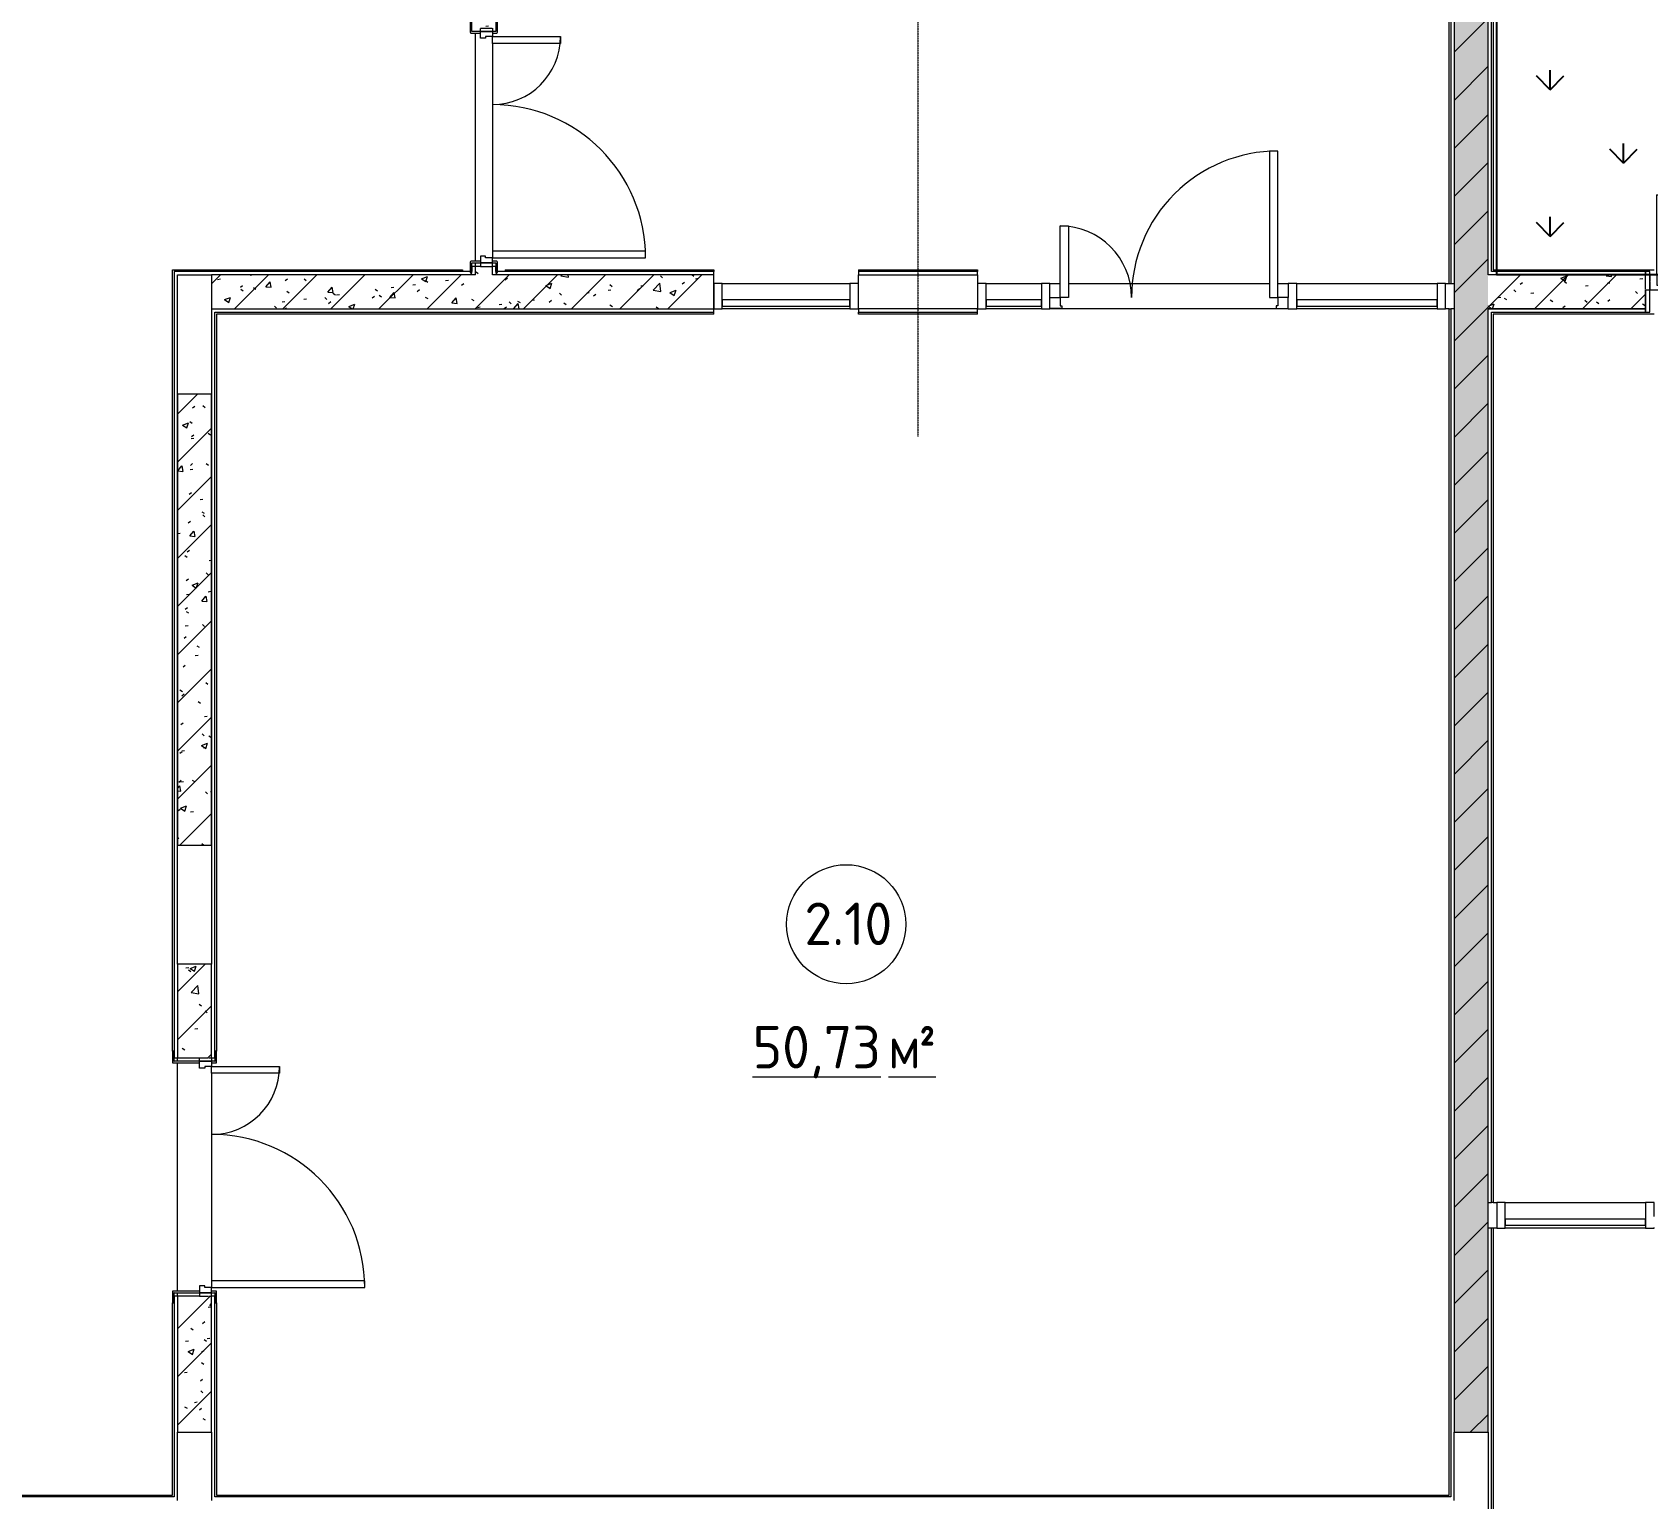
# Model space of a CAD drawing. Header units: millimetres. Extents: x -584918 to 2941280, y 3000189 to 4229862.
# Drawn here: x -451409 to -441919, y 3852120 to 3860735 of the extents above; entities that cross this region are included whole.
import ezdxf

# ---------------------------------------------------------------- set-up
doc = ezdxf.new("R2010")
doc.units = ezdxf.units.MM
doc.linetypes.add('ASVP_Невидимые', pattern=[5, 3, -2])
doc.linetypes.add('ASVP_Осевая', pattern=[14, 10, -2, 0, -2])
for name, color, linetype, lineweight in [('Витраж', 7, 'Continuous', 0), ('Двери', 7, 'Continuous', 0), ('Линии', 7, 'Continuous', 0), ('Марки помещений', 7, 'Continuous', 0), ('Обобщенные модели', 7, 'Continuous', 0), ('Панели витража', 7, 'Continuous', 0), ('Перекрытие', 7, 'Continuous', 0), ('Стены внутренние', 7, 'Continuous', 0), ('Стены несущие', 7, 'Continuous', 0), ('Стены отделка', 7, 'Continuous', 0), ('экспертиза условные обозначения', 1, 'Continuous', 0)]:
    doc.layers.add(name, color=color, linetype=linetype, lineweight=lineweight)
doc.styles.add('GOST Common_2', font='', dxfattribs={"height": 500})
doc.styles.add('GOST Common_3', font='', dxfattribs={"width": 0.9, "height": 500})
doc.styles.get('GOST Common_2').set_extended_font_data('GOST Common')
doc.styles.get('GOST Common_3').set_extended_font_data('GOST Common')
pattern_1 = [(45, (-445536.98, 3844560.27), (-141.4214, 141.4214), [])]
pattern_2 = [(50, (-445536.98, 3844560.27), (364.368, -31.8783), [38.1, -419.1]), (355, (-445536.98, 3844560.27), (-70.486, 382.113), [30.48, -335.28]), (100.451, (-445506.6, 3844557.6), (293.885, 350.2334), [32.38, -356.18]), (46.184, (-445537, 3844661.87), (542.158, -84.086), [57.15, -628.65]), (96.636, (-445491.8, 3844654.86), (474.805, 494.855), [48.57, -534.27]), (351.184, (-445537, 3844661.87), (474.81, 494.85), [45.72, -502.92]), (21, (-445486.18, 3844636.47), (303.2285, -204.5305), [38.1, -419.1]), (326, (-445486.18, 3844636.47), (123.604, 368.376), [30.48, -335.28]), (71.451, (-445460.9, 3844619.42), (426.834, 163.843), [32.38, -356.18]), (37.5, (-445536.98, 3844560.27), (6.17665, 169.11015), [16.764, -314.452, 16.764, -323.596, -336.55]), (37.5, (-445536.98, 3844560.27), (6.17665, 169.11015), [-671.576, 16.764, -319.786]), (7.5, (-445536.98, 3844560.27), (133.6389, 200.3615), [16.764, -177.292, 16.764, -306.832, -128.27]), (7.5, (-445536.98, 3844560.27), (133.6389, 200.3615), [-517.652, 16.764, -111.506]), (327.5, (-445650.27, 3844560.27), (271.1818, -11.4584), [16.764, -110.236, 16.764, -379.476, -525.78]), (327.5, (-445650.27, 3844560.27), (271.1818, -11.4584), [-523.24, 16.764, -509.016]), (317.5, (-445701.07, 3844560.27), (296.2585, 50.8528), [16.764, -148.336, 16.764, -246.38, -373.38]), (317.5, (-445701.07, 3844560.27), (296.2585, 50.8528), [-428.244, 16.764, -356.616])]

# ---------------------------------------------------------------- blocks, each defined once
blk = doc.blocks.new('ASVP_ДверьПротивопожарнаяСтальная_2 полотна - EI15 1370х2000h_полотна_ Г Л _1250 в свету_-6392377-АР Этаж 02')
at = {"layer": 'Двери', "lineweight": 18}
for p, q in [((685, 1000), (625, 1000)), ((625, 1000), (625, 100)), ((685, 100), (685, 1000)), ((-685, 570), (-625, 570)), ((-685, 100), (-685, 570)), ((-625, 570), (-625, 100)), ((-725, 100), (-685, 100)), ((-725, 10), (-725, 100)), ((-625, 100), (-685, 100)), ((-685, 100), (-685, 40)), ((625, 100), (685, 100)), ((725, 100), (685, 100)), ((685, 100), (685, 40)), ((725, 10), (725, 100)), ((-670, 10), (-725, 10)), ((-685, 40), (-670, 40)), ((-670, 40), (-670, 10)), ((685, 40), (670, 40)), ((670, 40), (670, 10)), ((670, 10), (725, 10))]:
    blk.add_line(p, q, dxfattribs=at)
at = {"layer": 'Двери', "linetype": 'ASVP_Невидимые', "lineweight": 18}
for p, q in [((-750, 100), (-725, 100)), ((-750, 10), (-750, 100)), ((-725, 100), (-725, 10)), ((750, 100), (725, 100)), ((725, 100), (725, 10)), ((750, 10), (750, 100)), ((-725, 10), (-750, 10)), ((725, 10), (750, 10))]:
    blk.add_line(p, q, dxfattribs=at)
at = {"layer": 'Двери'}
for centre, radius, start, end in [((685, 100), 900, 90, 180), ((-685, 100), 470, 360, 90)]:
    blk.add_arc(centre, radius, start, end, dxfattribs=at)
blk = doc.blocks.new('ASVP_ДверьДеревянная_2 полотна - Межкомнатная 1300х2000h_полотна_ Г Л _1220 в свету_-7189999-АР Этаж 02')
at = {"layer": 'Двери', "lineweight": 18}
for p, q in [((650, 1000), (610, 1000)), ((610, 1000), (610, 100)), ((650, 100), (650, 1000)), ((-650, 500), (-610, 500)), ((-650, 100), (-650, 500)), ((-610, 500), (-610, 100)), ((-680, 100), (-650, 100)), ((-680, 30), (-680, 100)), ((-610, 100), (-650, 100)), ((-650, 100), (-650, 60)), ((610, 100), (650, 100)), ((680, 100), (650, 100)), ((650, 100), (650, 60)), ((680, 30), (680, 100)), ((-640, 30), (-680, 30)), ((-650, 60), (-640, 60)), ((-640, 60), (-640, 30)), ((650, 60), (640, 60)), ((640, 60), (640, 30)), ((640, 30), (680, 30))]:
    blk.add_line(p, q, dxfattribs=at)
at = {"layer": 'Двери', "linetype": 'ASVP_Невидимые', "lineweight": 18}
for p, q in [((-700, 100), (-680, 100)), ((-700, 30), (-700, 100)), ((-680, 100), (-680, 30)), ((700, 100), (680, 100)), ((680, 100), (680, 30)), ((700, 30), (700, 100)), ((-680, 30), (-700, 30)), ((680, 30), (700, 30))]:
    blk.add_line(p, q, dxfattribs=at)
at = {"layer": 'Двери'}
for centre, radius, start, end in [((650, 100), 900, 90, 180), ((-650, 100), 400, 360, 90)]:
    blk.add_arc(centre, radius, start, end, dxfattribs=at)
blk = doc.blocks.new('ASVP_НАЛИЧНИК МДФ_Двери - Наличник дверной МДФ-7405303-АР Этаж 02')
at = {"layer": 'Обобщенные модели'}
for p, q in [((-680, 150), (-680, -1)), ((-670, -5), (-670, 150)), ((670, 150), (670, -5)), ((680, -1), (680, 150)), ((-681, 0), (-740, 0)), ((-740, 0), (-740, -5)), ((-681, -1), (-681, 0)), ((740, 0), (681, 0)), ((681, 0), (681, -1)), ((740, -5), (740, 0)), ((-735, -10), (-675, -10)), ((-680, -1), (-681, -1)), ((675, -10), (735, -10)), ((681, -1), (680, -1))]:
    blk.add_line(p, q, dxfattribs=at)
for centre, start, end in [((-735, -5), 180, 270), ((-675, -5), 270, 360), ((675, -5), 180, 270), ((735, -5), 270, 360)]:
    blk.add_arc(centre, 5, start, end, dxfattribs=at)
blk = doc.blocks.new('ASVP_НАЛИЧНИК МДФ_Двери - Наличник дверной МДФ-7488626-АР Этаж 02')
at = {"layer": 'Обобщенные модели'}
for p, q in [((-681, 0), (-740, 0)), ((-740, 0), (-740, -5)), ((-681, -1), (-681, 0)), ((-680, 20), (-680, -1)), ((-670, -5), (-670, 20)), ((670, 20), (670, -5)), ((680, -1), (680, 20)), ((740, 0), (681, 0)), ((681, 0), (681, -1)), ((740, -5), (740, 0)), ((-735, -10), (-675, -10)), ((-680, -1), (-681, -1)), ((675, -10), (735, -10)), ((681, -1), (680, -1))]:
    blk.add_line(p, q, dxfattribs=at)
for centre, start, end in [((-735, -5), 180, 270), ((-675, -5), 270, 360), ((675, -5), 180, 270), ((735, -5), 270, 360)]:
    blk.add_arc(centre, 5, start, end, dxfattribs=at)
blk = doc.blocks.new('ASVP_ДверьДеревянная_2 полотна - Межкомнатная 1300х2000h_полотна_ Г Л _1220 в свету_-7531502-АР Этаж 02')
at = {"layer": 'Двери', "lineweight": 18}
for p, q in [((650, 950), (610, 950)), ((610, 950), (610, 50)), ((650, 50), (650, 950)), ((-650, 450), (-610, 450)), ((-650, 50), (-650, 450)), ((-610, 450), (-610, 50)), ((-680, 50), (-650, 50)), ((-680, -20), (-680, 50)), ((-610, 50), (-650, 50)), ((-650, 50), (-650, 10)), ((-650, 10), (-640, 10)), ((-640, 10), (-640, -20)), ((610, 50), (650, 50)), ((650, 10), (640, 10)), ((640, 10), (640, -20)), ((680, 50), (650, 50)), ((650, 50), (650, 10)), ((680, -20), (680, 50)), ((-640, -20), (-680, -20)), ((640, -20), (680, -20))]:
    blk.add_line(p, q, dxfattribs=at)
at = {"layer": 'Двери', "linetype": 'ASVP_Невидимые', "lineweight": 18}
for p, q in [((-700, 50), (-680, 50)), ((-700, -20), (-700, 50)), ((-680, 50), (-680, -20)), ((700, 50), (680, 50)), ((680, 50), (680, -20)), ((700, -20), (700, 50)), ((-680, -20), (-700, -20)), ((680, -20), (700, -20))]:
    blk.add_line(p, q, dxfattribs=at)
at = {"layer": 'Двери'}
for centre, radius, start, end in [((650, 50), 900, 90, 180), ((-650, 50), 400, 360, 90)]:
    blk.add_arc(centre, radius, start, end, dxfattribs=at)
blk = doc.blocks.new('ASVP_НАЛИЧНИК МДФ_Двери - Наличник дверной МДФ-V57-АР Этаж 02')
at = {"layer": 'Обобщенные модели'}
for p, q in [((-681, 0), (-740, 0)), ((-740, 0), (-740, -5)), ((-681, -1), (-681, 0)), ((-680, 50), (-680, -1)), ((-670, -5), (-670, 50)), ((670, 50), (670, -5)), ((680, -1), (680, 50)), ((740, 0), (681, 0)), ((681, 0), (681, -1)), ((740, -5), (740, 0)), ((-735, -10), (-675, -10)), ((-680, -1), (-681, -1)), ((675, -10), (735, -10)), ((681, -1), (680, -1))]:
    blk.add_line(p, q, dxfattribs=at)
for centre, start, end in [((-735, -5), 180, 270), ((-675, -5), 270, 360), ((675, -5), 180, 270), ((735, -5), 270, 360)]:
    blk.add_arc(centre, 5, start, end, dxfattribs=at)
blk = doc.blocks.new('ASVP_НАЛИЧНИК МДФ_Двери - Наличник дверной МДФ-V58-АР Этаж 02')
at = {"layer": 'Обобщенные модели'}
for p, q in [((-681, 0), (-740, 0)), ((-740, 0), (-740, -5)), ((-681, -1), (-681, 0)), ((-680, 20), (-680, -1)), ((-670, -5), (-670, 20)), ((670, 20), (670, -5)), ((680, -1), (680, 20)), ((740, 0), (681, 0)), ((681, 0), (681, -1)), ((740, -5), (740, 0)), ((-735, -10), (-675, -10)), ((-680, -1), (-681, -1)), ((675, -10), (735, -10)), ((681, -1), (680, -1))]:
    blk.add_line(p, q, dxfattribs=at)
for centre, start, end in [((-735, -5), 180, 270), ((-675, -5), 270, 360), ((675, -5), 180, 270), ((735, -5), 270, 360)]:
    blk.add_arc(centre, 5, start, end, dxfattribs=at)
blk = doc.blocks.new('ASVP_ОТКОС_Оштукатуривание дверного откоса - Оштукатуривание дверного откоса-V71-АР Этаж 02')
at = {"layer": 'Обобщенные модели'}
for p, q in [((-750, 130), (-750, 0)), ((-725, 0), (-725, 130)), ((725, 130), (725, 0)), ((750, 0), (750, 130)), ((-750, 0), (-725, 0)), ((725, 0), (750, 0))]:
    blk.add_line(p, q, dxfattribs=at)
blk = doc.blocks.new('ASVP_ОТКОС_Оштукатуривание дверного откоса - Оштукатуривание дверного откоса-5741164-АР Этаж 02')
at = {"layer": 'Обобщенные модели'}
for p, q in [((-750, 20), (-750, 0)), ((-725, 0), (-725, 20)), ((725, 20), (725, 0)), ((725, 0), (750, 0)), ((750, 0), (750, 20)), ((-750, 0), (-725, 0))]:
    blk.add_line(p, q, dxfattribs=at)
blk = doc.blocks.new('Прямоугольный импост - 50х150 мм-6338301-АР Этаж 02')
at = {"layer": 'Витраж', "lineweight": 18}
for p, q in [((-50, 115), (0, 115)), ((-50, -35), (-50, 115)), ((0, 115), (0, -35)), ((0, -35), (-50, -35))]:
    blk.add_line(p, q, dxfattribs=at)
blk = doc.blocks.new('Прямоугольный импост - 50х150 мм-V15-АР Этаж 02')
at = {"layer": 'Витраж', "lineweight": 18}
for p, q in [((-25, 115), (25, 115)), ((-25, 32.5), (-25, 115)), ((25, 115), (25, -35)), ((-25, -35), (-25, -32.5)), ((25, -35), (-25, -35))]:
    blk.add_line(p, q, dxfattribs=at)
blk = doc.blocks.new('Системная панель - Cтеклопакет Двухкамерный_36 мм-7519705-АР Этаж 02')
at = {"layer": 'Панели витража', "lineweight": 18}
for p, q in [((412.5, 18), (-412.5, 18)), ((-412.5, 18), (-412.5, -18)), ((412.5, -18), (412.5, 18)), ((-412.5, -18), (412.5, -18))]:
    blk.add_line(p, q, dxfattribs=at)
blk = doc.blocks.new('Системная панель - Cтеклопакет Двухкамерный_36 мм-7512020-АР Этаж 02')
at = {"layer": 'Панели витража', "lineweight": 18}
for p, q in [((162.5, 18), (-162.5, 18)), ((-162.5, 18), (-162.5, -18)), ((162.5, -18), (162.5, 18)), ((-162.5, -18), (162.5, -18))]:
    blk.add_line(p, q, dxfattribs=at)
blk = doc.blocks.new('Прямоугольный импост - 50х150 мм-7511836-АР Этаж 02')
at = {"layer": 'Витраж', "lineweight": 18}
for p, q in [((-50, 35), (0, 35)), ((-50, -115), (-50, 35)), ((0, 35), (0, -115)), ((0, -115), (-50, -115))]:
    blk.add_line(p, q, dxfattribs=at)
blk = doc.blocks.new('Прямоугольный импост - 50х150 мм-7511829-АР Этаж 02')
at = {"layer": 'Витраж', "lineweight": 18}
for p, q in [((-25, 35), (25, 35)), ((-25, 32.5), (-25, 35)), ((25, 35), (25, -115)), ((-25, -115), (-25, -32.5)), ((25, -115), (-25, -115))]:
    blk.add_line(p, q, dxfattribs=at)
blk = doc.blocks.new('Системная панель - Cтеклопакет Двухкамерный_36 мм-7513032-АР Этаж 02')
at = {"layer": 'Панели витража', "lineweight": 18}
for p, q in [((412.5, 18), (-412.5, 18)), ((-412.5, 18), (-412.5, -18)), ((412.5, -18), (412.5, 18)), ((-412.5, -18), (412.5, -18))]:
    blk.add_line(p, q, dxfattribs=at)
blk = doc.blocks.new('Прямоугольный импост - 50х150 мм-7511842-АР Этаж 02')
at = {"layer": 'Витраж', "lineweight": 18}
for p, q in [((0, 35), (-50, 35)), ((-50, 35), (-50, -115)), ((0, -115), (0, 35)), ((-50, -115), (0, -115))]:
    blk.add_line(p, q, dxfattribs=at)
blk = doc.blocks.new('Системная панель - Cтеклопакет Двухкамерный_36 мм-7512026-АР Этаж 02')
at = {"layer": 'Панели витража', "lineweight": 18}
for p, q in [((375, 18), (-375, 18)), ((-375, 18), (-375, -18)), ((375, -18), (375, 18)), ((-375, -18), (375, -18))]:
    blk.add_line(p, q, dxfattribs=at)
blk = doc.blocks.new('ASVP_ДверьАлюминиеваяВитражная_2 полотна - Остекленная Внутренняя-7512029-АР Этаж 02')
at = {"layer": 'Двери', "lineweight": 18}
for p, q in [((-700, 32.5), (-700, -32.5)), ((-630, 32.5), (-700, 32.5)), ((-640, -32.5), (-640, 17.5)), ((-640, 17.5), (-630, 17.5)), ((-630, 17.5), (-630, 32.5)), ((630, 32.5), (700, 32.5)), ((630, 17.5), (630, 32.5)), ((640, 17.5), (630, 17.5)), ((640, -32.5), (640, 17.5)), ((700, 32.5), (700, -32.5)), ((-700, -32.5), (-640, -32.5)), ((-590, -32.5), (-640, -32.5)), ((-640, -32.5), (-640, -892.5)), ((-590, -892.5), (-590, -32.5)), ((590, -452.5), (590, -32.5)), ((590, -32.5), (640, -32.5)), ((640, -32.5), (640, -452.5)), ((700, -32.5), (640, -32.5)), ((640, -452.5), (590, -452.5)), ((-640, -892.5), (-590, -892.5))]:
    blk.add_line(p, q, dxfattribs=at)
at = {"layer": 'Двери'}
for centre, radius, start, end in [((-640, -32.5), 860, 270, 0), ((640, -32.5), 420, 180, 270)]:
    blk.add_arc(centre, radius, start, end, dxfattribs=at)
blk = doc.blocks.new('Прямоугольный импост - 50х150 мм-V75-АР Этаж 02')
at = {"layer": 'Витраж', "lineweight": 18}
for p, q in [((-25, 35), (25, 35)), ((-25, -115), (-25, 35)), ((25, 35), (25, 32.5)), ((25, -32.5), (25, -115)), ((25, -115), (-25, -115))]:
    blk.add_line(p, q, dxfattribs=at)
blk = doc.blocks.new('ASVP_Марка_Помещение_ДваЗначения - Номер Площадь-685795-АР Этаж 02')
at = {"layer": 'Марки помещений'}
blk.add_circle((0, 0), 3.5, dxfattribs=at)

msp = doc.modelspace()

# ---------------------------------------------------------------- hatches: boundary and pattern name
at = {"layer": 'Стены внутренние'}
h = msp.add_hatch(dxfattribs=at)
h.set_pattern_fill('FP_1', color=256, style=0, pattern_type=2)
h.set_pattern_definition(pattern_1)
h.paths.add_polyline_path([(-443056.082, 3852509.598), (-442856.082, 3852509.598), (-442856.082, 3861059.598), (-443056.082, 3861059.598), (-443056.082, 3855339.877)])
h.paths.add_polyline_path([(-442946.082, 3862559.598), (-442856.082, 3862559.598), (-442856.082, 3863059.598), (-443056.082, 3863059.598), (-443056.082, 3862559.598)])
h = msp.add_hatch(dxfattribs=at)
h.set_pattern_fill('FP_2', color=256, style=0, pattern_type=2)
h.set_pattern_definition(pattern_2)
h.paths.add_polyline_path([(-443056.082, 3852509.598), (-442856.082, 3852509.598), (-442856.082, 3861059.598), (-443056.082, 3861059.598), (-443056.082, 3855339.877)])
h.paths.add_polyline_path([(-442946.082, 3862559.598), (-442856.082, 3862559.598), (-442856.082, 3863059.598), (-443056.082, 3863059.598), (-443056.082, 3862559.598)])
h = msp.add_hatch(dxfattribs=at)
h.set_pattern_fill('FP_1', color=256, style=0, pattern_type=2)
h.set_pattern_definition(pattern_1)
h.paths.add_polyline_path([(-448806.082, 3859309.598), (-448706.082, 3859309.598), (-448706.082, 3859359.598), (-448806.082, 3859359.598), (-448806.082, 3859315.258)])
h.paths.add_polyline_path([(-448776.082, 3860759.598), (-448706.082, 3860759.598), (-448706.082, 3860909.598), (-448806.082, 3860908.442), (-448806.082, 3860759.598)])
h = msp.add_hatch(dxfattribs=at)
h.set_pattern_fill('FP_2', color=256, style=0, pattern_type=2)
h.set_pattern_definition(pattern_2)
h.paths.add_polyline_path([(-448806.082, 3859309.598), (-448706.082, 3859309.598), (-448706.082, 3859359.598), (-448806.082, 3859359.598), (-448806.082, 3859315.258)])
h.paths.add_polyline_path([(-448776.082, 3860759.598), (-448706.082, 3860759.598), (-448706.082, 3860909.598), (-448806.082, 3860908.442), (-448806.082, 3860759.598)])
h = msp.add_hatch(dxfattribs=at)
h.set_pattern_fill('FP_1', color=256, style=0, pattern_type=2)
h.set_pattern_definition(pattern_1)
h.paths.add_polyline_path([(-447406.082, 3859109.598), (-447406.082, 3859309.598), (-450356.082, 3859309.598), (-450356.082, 3859109.598), (-448616.778, 3859109.598)])
h = msp.add_hatch(dxfattribs=at)
h.set_pattern_fill('FP_2', color=256, style=0, pattern_type=2)
h.set_pattern_definition(pattern_2)
h.paths.add_polyline_path([(-447406.082, 3859109.598), (-447406.082, 3859309.598), (-450356.082, 3859309.598), (-450356.082, 3859109.598), (-448616.778, 3859109.598)])
h = msp.add_hatch(dxfattribs=at)
h.set_pattern_fill('FP_1', color=256, style=0, pattern_type=2)
h.set_pattern_definition(pattern_1)
h.paths.add_polyline_path([(-440076.082, 3859109.598), (-440006.082, 3859109.598), (-440006.082, 3859309.598), (-440431.082, 3859309.598), (-440431.082, 3859109.598)])
h.paths.add_polyline_path([(-442821.526, 3859109.598), (-441931.082, 3859109.598), (-441931.082, 3859309.598), (-442856.082, 3859309.598), (-442856.082, 3859109.598), (-442836.082, 3859109.598)])
h = msp.add_hatch(dxfattribs=at)
h.set_pattern_fill('FP_2', color=256, style=0, pattern_type=2)
h.set_pattern_definition(pattern_2)
h.paths.add_polyline_path([(-440076.082, 3859109.598), (-440006.082, 3859109.598), (-440006.082, 3859309.598), (-440431.082, 3859309.598), (-440431.082, 3859109.598)])
h.paths.add_polyline_path([(-442821.526, 3859109.598), (-441931.082, 3859109.598), (-441931.082, 3859309.598), (-442856.082, 3859309.598), (-442856.082, 3859109.598), (-442836.082, 3859109.598)])
h = msp.add_hatch(dxfattribs=at)
h.set_pattern_fill('FP_1', color=256, style=0, pattern_type=2)
h.set_pattern_definition(pattern_1)
h.paths.add_polyline_path([(-450556.082, 3855959.598), (-450356.082, 3855959.598), (-450356.082, 3858609.598), (-450556.082, 3858609.598), (-450556.082, 3858231.063)])
h = msp.add_hatch(dxfattribs=at)
h.set_pattern_fill('FP_2', color=256, style=0, pattern_type=2)
h.set_pattern_definition(pattern_2)
h.paths.add_polyline_path([(-450556.082, 3855959.598), (-450356.082, 3855959.598), (-450356.082, 3858609.598), (-450556.082, 3858609.598), (-450556.082, 3858231.063)])
h = msp.add_hatch(dxfattribs=at)
h.set_pattern_fill('FP_1', color=256, style=0, pattern_type=2)
h.set_pattern_definition(pattern_1)
h.paths.add_polyline_path([(-450356.082, 3852509.598), (-450356.082, 3853309.598), (-450556.082, 3853309.598), (-450556.082, 3852509.598), (-450426.082, 3852509.598)])
h.paths.add_polyline_path([(-450426.082, 3854709.598), (-450356.082, 3854709.598), (-450356.082, 3855259.598), (-450556.082, 3855259.598), (-450556.082, 3854709.598), (-450548.528, 3854709.598)])
h = msp.add_hatch(dxfattribs=at)
h.set_pattern_fill('FP_2', color=256, style=0, pattern_type=2)
h.set_pattern_definition(pattern_2)
h.paths.add_polyline_path([(-450356.082, 3852509.598), (-450356.082, 3853309.598), (-450556.082, 3853309.598), (-450556.082, 3852509.598), (-450426.082, 3852509.598)])
h.paths.add_polyline_path([(-450426.082, 3854709.598), (-450356.082, 3854709.598), (-450356.082, 3855259.598), (-450556.082, 3855259.598), (-450556.082, 3854709.598), (-450548.528, 3854709.598)])
at = {"layer": 'экспертиза условные обозначения', "lineweight": -3}
h = msp.add_hatch(dxfattribs=at)
h.set_pattern_fill('GRASS', color=3, scale=24)
h.set_pattern_definition([(90, (-445940.84, 3599179.46), (-431.0523, 431.0523), [114.3, -747.8046]), (45, (-445940.84, 3599179.46), (-431.0523, 431.0523), [114.3, -495.3]), (135, (-445940.84, 3599179.46), (-431.0523, -431.0523), [114.3, -495.3])])
edge = h.paths.add_edge_path()
edge.add_line((-447049.451, 3865658.265), (-446341.145, 3867415.913))
edge.add_line((-446341.145, 3867415.913), (-444564.946, 3866700.132))
edge.add_line((-444564.946, 3866700.132), (-442509.176, 3871801.486))
edge.add_line((-442509.176, 3871801.486), (-441117.898, 3871240.821))
edge.add_line((-441117.898, 3871240.821), (-443173.668, 3866139.467))
edge.add_line((-443173.668, 3866139.467), (-432539.664, 3861854.123))
edge.add_line((-432539.664, 3861854.123), (-433249.838, 3860091.837))
edge.add_line((-433249.838, 3860091.837), (-438544.928, 3862225.679))
edge.add_arc((-438931.415, 3861168.873), 1125.26, 69.9119077, 178.1393932)
edge.add_line((-440056.082, 3861205.408), (-440056.082, 3859309.598))
edge.add_line((-440056.082, 3859309.598), (-442806.082, 3859309.598))
edge.add_line((-442806.082, 3859309.598), (-442806.082, 3863942.86))
edge.add_line((-442806.082, 3863942.86), (-445766.386, 3865141.209))
edge.add_line((-445766.386, 3865141.209), (-447049.451, 3865658.265))

# ---------------------------------------------------------------- linework, layer by layer
at = {"layer": 'Линии', "linetype": 'ASVP_Осевая'}
msp.add_line((-446206.082, 3866059.598), (-446206.082, 3858359.598), dxfattribs=at)
at = {"layer": 'Перекрытие'}
for p, q in [((-448806.082, 3859389.598), (-448806.082, 3860729.598)), ((-448706.082, 3860669.598), (-448706.082, 3859449.598)), ((-448806.082, 3859359.598), (-448806.082, 3859379.598)), ((-447356.082, 3859259.598), (-446606.082, 3859259.598)), ((-446556.082, 3859259.598), (-446556.082, 3859309.598)), ((-445856.082, 3859309.598), (-445856.082, 3859259.598)), ((-445806.082, 3859259.598), (-445481.082, 3859259.598)), ((-445431.082, 3859259.598), (-445371.082, 3859259.598)), ((-445321.082, 3859259.598), (-444141.082, 3859259.598)), ((-444091.082, 3859259.598), (-444031.082, 3859259.598)), ((-443981.082, 3859259.598), (-443156.082, 3859259.598)), ((-443106.082, 3859259.598), (-443086.082, 3859259.598)), ((-446606.082, 3859109.598), (-447356.082, 3859109.598)), ((-445481.082, 3859109.598), (-445806.082, 3859109.598)), ((-444031.082, 3859109.598), (-445431.082, 3859109.598)), ((-443156.082, 3859109.598), (-443981.082, 3859109.598)), ((-443086.082, 3859109.598), (-443106.082, 3859109.598)), ((-442826.082, 3853859.598), (-442806.082, 3853859.598)), ((-442756.082, 3853859.598), (-441931.082, 3853859.598)), ((-442806.082, 3853709.598), (-442826.082, 3853709.598)), ((-441931.082, 3853709.598), (-442756.082, 3853709.598))]:
    msp.add_line(p, q, dxfattribs=at)
at = {"layer": 'Стены внутренние'}
for p, q in [((-443086.082, 3859259.598), (-443086.082, 3861069.598)), ((-442826.082, 3861069.598), (-442826.082, 3859339.598)), ((-450586.082, 3854749.598), (-450586.082, 3859339.598)), ((-450586.082, 3859339.598), (-448881.082, 3859339.598)), ((-448881.082, 3859339.598), (-448881.082, 3859329.598)), ((-448631.082, 3859339.598), (-447406.082, 3859339.598)), ((-448631.082, 3859339.598), (-448631.082, 3859329.598)), ((-447406.082, 3859339.598), (-447406.082, 3859329.598)), ((-446556.082, 3859339.598), (-445856.082, 3859339.598)), ((-446556.082, 3859339.598), (-446556.082, 3859329.598)), ((-445856.082, 3859339.598), (-445856.082, 3859329.598)), ((-443086.082, 3859259.598), (-443076.082, 3859259.598)), ((-442826.082, 3859339.598), (-441881.082, 3859339.598)), ((-447406.082, 3859079.598), (-450326.082, 3859079.598)), ((-450326.082, 3859079.598), (-450326.082, 3854749.598)), ((-447406.082, 3859079.598), (-447406.082, 3859089.598)), ((-446556.082, 3859079.598), (-446556.082, 3859089.598)), ((-445856.082, 3859079.598), (-446556.082, 3859079.598)), ((-445856.082, 3859079.598), (-445856.082, 3859089.598)), ((-443086.082, 3852139.598), (-443086.082, 3859109.598)), ((-443086.082, 3859109.598), (-443076.082, 3859109.598)), ((-441881.082, 3859079.598), (-442826.082, 3859079.598)), ((-442826.082, 3859079.598), (-442826.082, 3853859.598)), ((-450586.082, 3854749.598), (-450581.082, 3854749.598)), ((-450556.082, 3854689.598), (-450556.082, 3854709.598)), ((-450326.082, 3854749.598), (-450331.082, 3854749.598)), ((-450556.082, 3853339.598), (-450556.082, 3854679.598)), ((-450356.082, 3854619.598), (-450356.082, 3853399.598)), ((-442826.082, 3853859.598), (-442836.082, 3853859.598)), ((-442826.082, 3853709.598), (-442836.082, 3853709.598)), ((-442826.082, 3853709.598), (-442826.082, 3846739.598)), ((-450586.082, 3852139.598), (-450586.082, 3853269.598)), ((-450586.082, 3853269.598), (-450581.082, 3853269.598)), ((-450556.082, 3853309.598), (-450556.082, 3853329.598)), ((-450326.082, 3853269.598), (-450331.082, 3853269.598)), ((-450326.082, 3853269.598), (-450326.082, 3852139.598)), ((-456226.082, 3852139.598), (-450586.082, 3852139.598)), ((-450326.082, 3852139.598), (-443086.082, 3852139.598))]:
    msp.add_line(p, q, dxfattribs=at)
at = {"layer": 'Стены несущие'}
for p, q in [((-443056.082, 3861059.598), (-443056.082, 3852509.598)), ((-442856.082, 3859309.598), (-442856.082, 3861059.598)), ((-448776.082, 3859359.598), (-448806.082, 3859359.598)), ((-448806.082, 3859309.598), (-448806.082, 3859359.598)), ((-448706.082, 3859309.598), (-448706.082, 3859359.598)), ((-448806.082, 3859309.598), (-450356.082, 3859309.598)), ((-450356.082, 3859309.598), (-450356.082, 3859109.598)), ((-447406.082, 3859309.598), (-448706.082, 3859309.598)), ((-447406.082, 3859109.598), (-447406.082, 3859309.598)), ((-441931.082, 3859309.598), (-442856.082, 3859309.598)), ((-441931.082, 3859109.598), (-441931.082, 3859219.598)), ((-450356.082, 3859109.598), (-447406.082, 3859109.598)), ((-442856.082, 3852509.598), (-442856.082, 3859109.598)), ((-442856.082, 3859109.598), (-441931.082, 3859109.598)), ((-441931.082, 3859109.598), (-442836.082, 3859109.598)), ((-450356.082, 3858609.598), (-450556.082, 3858609.598)), ((-450556.082, 3858609.598), (-450556.082, 3855959.598)), ((-450356.082, 3855959.598), (-450356.082, 3858609.598)), ((-450556.082, 3855959.598), (-450356.082, 3855959.598)), ((-450356.082, 3855259.598), (-450556.082, 3855259.598)), ((-450556.082, 3855259.598), (-450556.082, 3854709.598)), ((-450356.082, 3854709.598), (-450356.082, 3855259.598)), ((-450556.082, 3854709.598), (-450426.082, 3854709.598)), ((-450426.082, 3853309.598), (-450556.082, 3853309.598)), ((-450556.082, 3853309.598), (-450556.082, 3852509.598)), ((-450356.082, 3852509.598), (-450356.082, 3853309.598)), ((-450556.082, 3852509.598), (-450356.082, 3852509.598)), ((-443056.082, 3852509.598), (-442856.082, 3852509.598))]:
    msp.add_line(p, q, dxfattribs=at)
at = {"layer": 'Стены отделка'}
for p, q in [((-443076.082, 3861059.598), (-443076.082, 3859259.598)), ((-442836.082, 3859329.598), (-442836.082, 3861059.598)), ((-448806.082, 3859359.598), (-448826.082, 3859359.598)), ((-448826.082, 3859359.598), (-448826.082, 3859329.598)), ((-448686.082, 3859359.598), (-448706.082, 3859359.598)), ((-448686.082, 3859329.598), (-448686.082, 3859359.598)), ((-450576.082, 3859329.598), (-450576.082, 3854709.598)), ((-448826.082, 3859329.598), (-450576.082, 3859329.598)), ((-450556.082, 3855259.598), (-450556.082, 3859309.598)), ((-450556.082, 3859309.598), (-450356.082, 3859309.598)), ((-447406.082, 3859329.598), (-448686.082, 3859329.598)), ((-447406.082, 3859309.598), (-447406.082, 3859329.598)), ((-445856.082, 3859329.598), (-446556.082, 3859329.598)), ((-446556.082, 3859329.598), (-446556.082, 3859309.598)), ((-446556.082, 3859309.598), (-445856.082, 3859309.598)), ((-445856.082, 3859309.598), (-445856.082, 3859329.598)), ((-443076.082, 3859259.598), (-443056.082, 3859259.598)), ((-441931.082, 3859329.598), (-442836.082, 3859329.598)), ((-441931.082, 3859309.598), (-441931.082, 3859329.598)), ((-450356.082, 3859109.598), (-450356.082, 3855259.598)), ((-450336.082, 3859089.598), (-447406.082, 3859089.598)), ((-450336.082, 3854709.598), (-450336.082, 3859089.598)), ((-447406.082, 3859089.598), (-447406.082, 3859109.598)), ((-445856.082, 3859109.598), (-446556.082, 3859109.598)), ((-446556.082, 3859109.598), (-446556.082, 3859089.598)), ((-446556.082, 3859089.598), (-445856.082, 3859089.598)), ((-445856.082, 3859089.598), (-445856.082, 3859109.598)), ((-443056.082, 3859109.598), (-443076.082, 3859109.598)), ((-443076.082, 3859109.598), (-443076.082, 3852129.598)), ((-442856.082, 3859109.598), (-442856.082, 3859109.598)), ((-442836.082, 3859109.598), (-442856.082, 3859109.598)), ((-442836.082, 3859089.598), (-441931.082, 3859089.598)), ((-442836.082, 3853859.598), (-442836.082, 3859089.598)), ((-441931.082, 3859089.598), (-441931.082, 3859109.598)), ((-450576.082, 3854709.598), (-450556.082, 3854709.598)), ((-450356.082, 3854709.598), (-450336.082, 3854709.598)), ((-442856.082, 3853859.598), (-442836.082, 3853859.598)), ((-442836.082, 3853709.598), (-442856.082, 3853709.598)), ((-442836.082, 3846729.598), (-442836.082, 3853709.598)), ((-450556.082, 3853309.598), (-450576.082, 3853309.598)), ((-450576.082, 3853309.598), (-450576.082, 3852129.598)), ((-450336.082, 3853309.598), (-450356.082, 3853309.598)), ((-450336.082, 3852129.598), (-450336.082, 3853309.598)), ((-450556.082, 3852109.598), (-450556.082, 3852509.598)), ((-450356.082, 3852509.598), (-450356.082, 3852109.598)), ((-443056.082, 3852109.598), (-443056.082, 3852509.598)), ((-442856.082, 3852509.598), (-442856.082, 3846709.598)), ((-450576.082, 3852129.598), (-456236.082, 3852129.598)), ((-443076.082, 3852129.598), (-450336.082, 3852129.598))]:
    msp.add_line(p, q, dxfattribs=at)
at = {"layer": 'экспертиза условные обозначения', "color": 3, "lineweight": -3}
msp.add_lwpolyline([(-447049.451, 3865658.265), (-446341.145, 3867415.913), (-444564.946, 3866700.132), (-442509.176, 3871801.486), (-441117.898, 3871240.821), (-443173.668, 3866139.467), (-432539.664, 3861854.123), (-433249.838, 3860091.837), (-438544.928, 3862225.679, 0.51077637), (-440056.082, 3861205.408), (-440056.082, 3859309.598), (-442806.082, 3859309.598), (-442806.082, 3863942.86), (-445766.386, 3865141.209), (-447049.451, 3865658.265)], format="xyb", dxfattribs=at)

# ---------------------------------------------------------------- block references
at = {"layer": 'Витраж', "rotation": 180}
for p in [(-447406.082, 3859144.598), (-445856.082, 3859144.598)]:
    msp.add_blockref('Прямоугольный импост - 50х150 мм-7511842-АР Этаж 02', p, dxfattribs=at)
at = {"layer": 'Витраж', "extrusion": (0, 0, -1), "rotation": 180}
for name, p in [('Прямоугольный импост - 50х150 мм-7511836-АР Этаж 02', (446556.082, 3859144.598)), ('Прямоугольный импост - 50х150 мм-V75-АР Этаж 02', (445456.082, 3859144.598)), ('Прямоугольный импост - 50х150 мм-7511829-АР Этаж 02', (444006.082, 3859144.598)), ('Прямоугольный импост - 50х150 мм-7511836-АР Этаж 02', (443106.082, 3859144.598))]:
    msp.add_blockref(name, p, dxfattribs=at)
at = {"layer": 'Витраж', "extrusion": (0, 0, -1)}
for name, p in [('Прямоугольный импост - 50х150 мм-6338301-АР Этаж 02', (442806.082, 3853744.598)), ('Прямоугольный импост - 50х150 мм-V15-АР Этаж 02', (441906.082, 3853744.598))]:
    msp.add_blockref(name, p, dxfattribs=at)
at = {"layer": 'Двери'}
for name, p, rotation in [('ASVP_ДверьДеревянная_2 полотна - Межкомнатная 1300х2000h_полотна_ Г Л _1220 в свету_-7531502-АР Этаж 02', (-448756.082, 3860059.598), 269.9999999999999), ('ASVP_ДверьАлюминиеваяВитражная_2 полотна - Остекленная Внутренняя-7512029-АР Этаж 02', (-444731.082, 3859144.598), 180), ('ASVP_ДверьДеревянная_2 полотна - Межкомнатная 1300х2000h_полотна_ Г Л _1220 в свету_-7189999-АР Этаж 02', (-450456.082, 3854009.598), 269.9999999999999)]:
    msp.add_blockref(name, p, dxfattribs=dict(at, rotation=rotation))
msp.add_blockref('ASVP_ДверьПротивопожарнаяСтальная_2 полотна - EI15 1370х2000h_полотна_ Г Л _1250 в свету_-6392377-АР Этаж 02', (-441181.082, 3859209.598), dxfattribs=at)
at = {"layer": 'Марки помещений', "xscale": 99.99999999999993, "yscale": 99.99999999999993, "zscale": 99.99999999999993}
msp.add_blockref('ASVP_Марка_Помещение_ДваЗначения - Номер Площадь-685795-АР Этаж 02', (-446628.026, 3855494.427), dxfattribs=at)
at = {"layer": 'Обобщенные модели'}
for name, p, rotation in [('ASVP_НАЛИЧНИК МДФ_Двери - Наличник дверной МДФ-V57-АР Этаж 02', (-448826.082, 3860059.598), 269.9999999999999), ('ASVP_НАЛИЧНИК МДФ_Двери - Наличник дверной МДФ-V58-АР Этаж 02', (-448686.082, 3860059.598), 89.99999999999972), ('ASVP_ОТКОС_Оштукатуривание дверного откоса - Оштукатуривание дверного откоса-5741164-АР Этаж 02', (-441181.082, 3859329.598), 180), ('ASVP_НАЛИЧНИК МДФ_Двери - Наличник дверной МДФ-7405303-АР Этаж 02', (-450576.082, 3854009.598), 269.9999999999999), ('ASVP_НАЛИЧНИК МДФ_Двери - Наличник дверной МДФ-7488626-АР Этаж 02', (-450336.082, 3854009.598), 89.99999999999972)]:
    msp.add_blockref(name, p, dxfattribs=dict(at, rotation=rotation))
msp.add_blockref('ASVP_ОТКОС_Оштукатуривание дверного откоса - Оштукатуривание дверного откоса-V71-АР Этаж 02', (-441181.082, 3859089.598), dxfattribs=at)
at = {"layer": 'Панели витража'}
for name, p in [('Системная панель - Cтеклопакет Двухкамерный_36 мм-7512026-АР Этаж 02', (-446981.082, 3859144.598)), ('Системная панель - Cтеклопакет Двухкамерный_36 мм-7512020-АР Этаж 02', (-445643.582, 3859144.598)), ('Системная панель - Cтеклопакет Двухкамерный_36 мм-7513032-АР Этаж 02', (-443568.582, 3859144.598))]:
    msp.add_blockref(name, p, dxfattribs=at)
at = {"layer": 'Панели витража', "rotation": 180}
msp.add_blockref('Системная панель - Cтеклопакет Двухкамерный_36 мм-7519705-АР Этаж 02', (-442343.582, 3853744.598), dxfattribs=at)

# ---------------------------------------------------------------- texts
at = {"layer": 'Марки помещений', "char_height": 250, "attachment_point": 1}
for s, insert, width, style in [('2.10', (-446872.834, 3855622.152), 606.07575, 'GOST Common_2'), ('\\L50,73 ', (-447177.47, 3854897.622), 966.83512, 'GOST Common_2'), ('\\L\\fGOST Common|b0|i0|c238|p34|;\\W.9;\\L²', (-446201.157, 3854897.622), 165.94931, 'GOST Common_3'), ('\\L\\fGOST Common|b0|i0|c204|p34|;\\W.9;\\Lм', (-446379.751, 3854897.622), 216.45562, 'GOST Common_2')]:
    msp.add_mtext(s, dxfattribs=dict(at, insert=insert, width=width, style=style))

doc.saveas('drawing.dxf')
